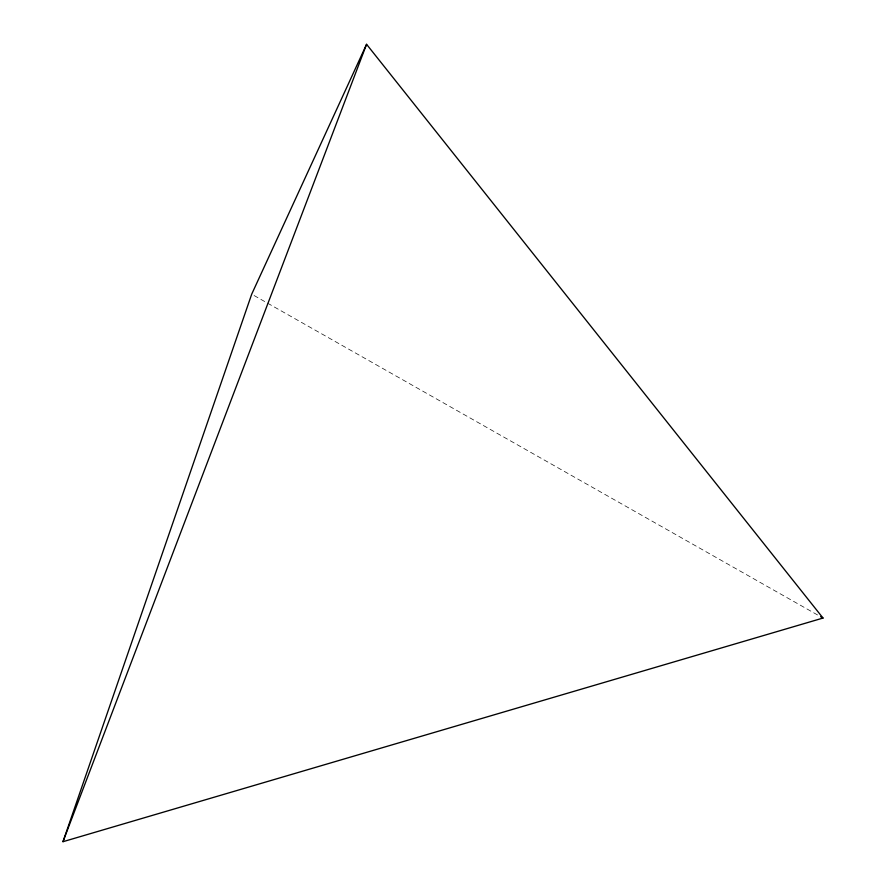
<?xml version="1.0" encoding="UTF-8"?>
<svg xmlns="http://www.w3.org/2000/svg" width="886" height="886" viewBox="0 0 886 886"><rect width="100%" height="100%" fill="white"/><g stroke="black" fill="none" stroke-linecap="round" stroke-linejoin="round"><path stroke-width="0.66" stroke-dasharray="4.43 3.32" d="M254.105 295.536L818.21 615.327"/><path stroke-width="1.33" d="M62.984 841.7L251.702 294.174L366.571 44.3L823.016 618.051L62.984 841.7L366.571 44.3M820.613 616.689L823.016 618.051"/></g></svg>
